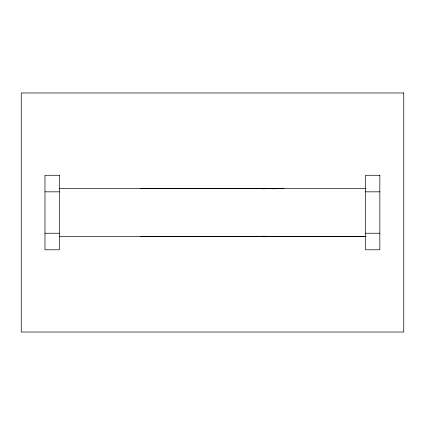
<?xml version="1.0" encoding="UTF-8"?>
<svg xmlns="http://www.w3.org/2000/svg" width="425" height="425" viewBox="0 0 425 425"><rect width="100%" height="100%" fill="white"/><g stroke="black" fill="none" stroke-linecap="round" stroke-linejoin="round"><path stroke-width="0.64" d="M263.766 189.04L264.988 188.53M273.328 189.04L274.55 188.53M59.319 188.657L365.983 188.657M44.976 191.829L59.319 191.829M365.5 191.829L379.844 191.829M44.976 233.235L59.319 233.235M365.5 233.235L379.844 233.235M59.319 236.406L365.925 236.406M140.601 236.406L365.983 236.417M140.601 188.594L284.134 188.594M263.787 235.971L265.009 236.475M403.75 92.969L21.25 92.969L21.25 332.031L403.75 332.031L403.75 92.969M59.319 175.281L44.976 175.281L44.976 249.783L59.319 249.783L59.319 175.281M379.844 175.281L365.5 175.281L365.5 249.783L379.844 249.783L379.844 175.281"/></g></svg>
